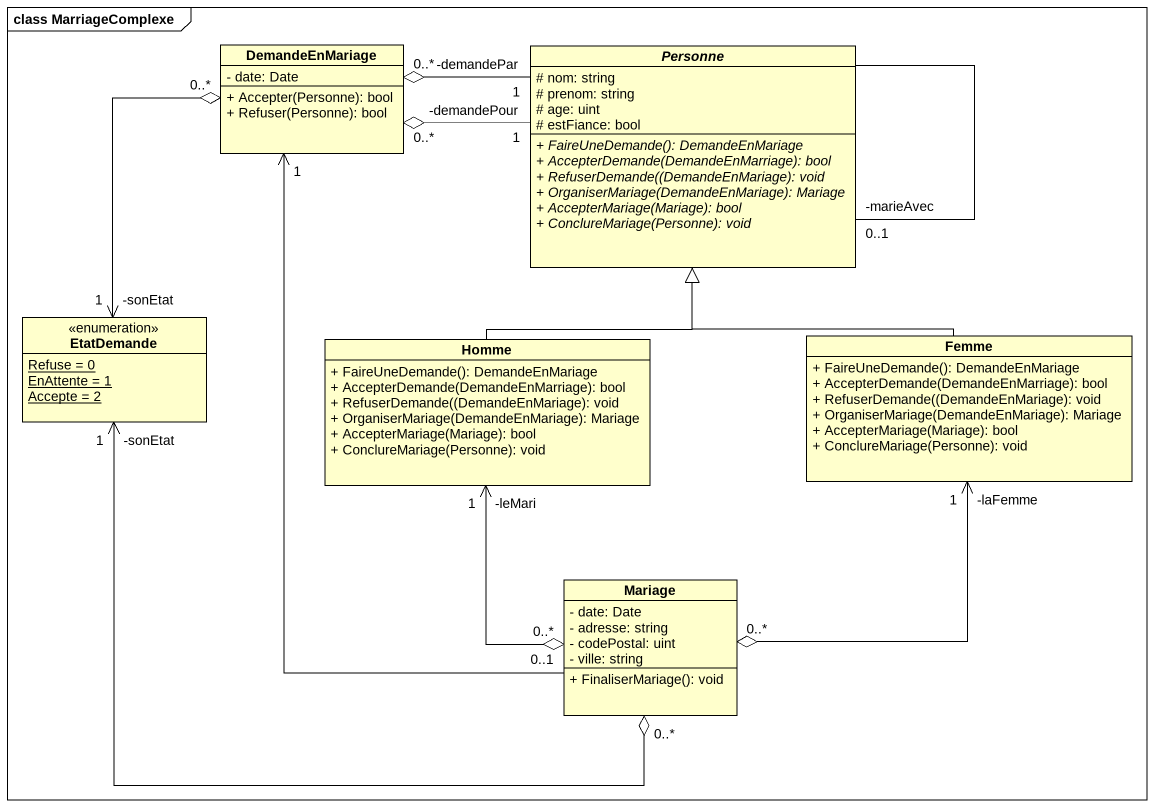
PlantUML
@startuml
mainframe class MarriageComplexe
hide circle
hide empty members
skinparam classAttributeIconSize 0
class DemandeEnMariage {
  - date: Date
  + Accepter(Personne): bool
  + Refuser(Personne): bool
}
abstract class Personne {
  # nom: string
  # prenom: string
  # age: uint
  # estFiance: bool
  {abstract} + FaireUneDemande(): DemandeEnMariage
  {abstract} + AccepterDemande(DemandeEnMarriage): bool
  {abstract} + RefuserDemande((DemandeEnMariage): void
  {abstract} + OrganiserMariage(DemandeEnMariage): Mariage
  {abstract} + AccepterMariage(Mariage): bool
  {abstract} + ConclureMariage(Personne): void
}
enum EtatDemande {
  {static} Refuse = 0
  {static} EnAttente = 1
  {static} Accepte = 2
}
class Homme {
  + FaireUneDemande(): DemandeEnMariage
  + AccepterDemande(DemandeEnMarriage): bool
  + RefuserDemande((DemandeEnMariage): void
  + OrganiserMariage(DemandeEnMariage): Mariage
  + AccepterMariage(Mariage): bool
  + ConclureMariage(Personne): void
}
class Femme {
  + FaireUneDemande(): DemandeEnMariage
  + AccepterDemande(DemandeEnMarriage): bool
  + RefuserDemande((DemandeEnMariage): void
  + OrganiserMariage(DemandeEnMariage): Mariage
  + AccepterMariage(Mariage): bool
  + ConclureMariage(Personne): void
}
class Mariage {
  - date: Date
  - adresse: string
  - codePostal: uint
  - ville: string
  + FinaliserMariage(): void
}
DemandeEnMariage "1" <-- "0..1" Mariage
Personne "-demandePar\n1" -left-o "0..*" DemandeEnMariage
Personne "-demandePour\n1" -left-o "0..*" DemandeEnMariage
Personne "-marieAvec\n0..1" -- Personne
EtatDemande "-sonEtat\n1" <-up-o "0..*" DemandeEnMariage
EtatDemande "-sonEtat\n1" <-right-o "0..*" Mariage
Homme -up-|> Personne
Homme "-leMari\n1" <--o "0..*" Mariage
Femme -up-|> Personne
Femme "-laFemme\n1" <--o "0..*" Mariage
@enduml
